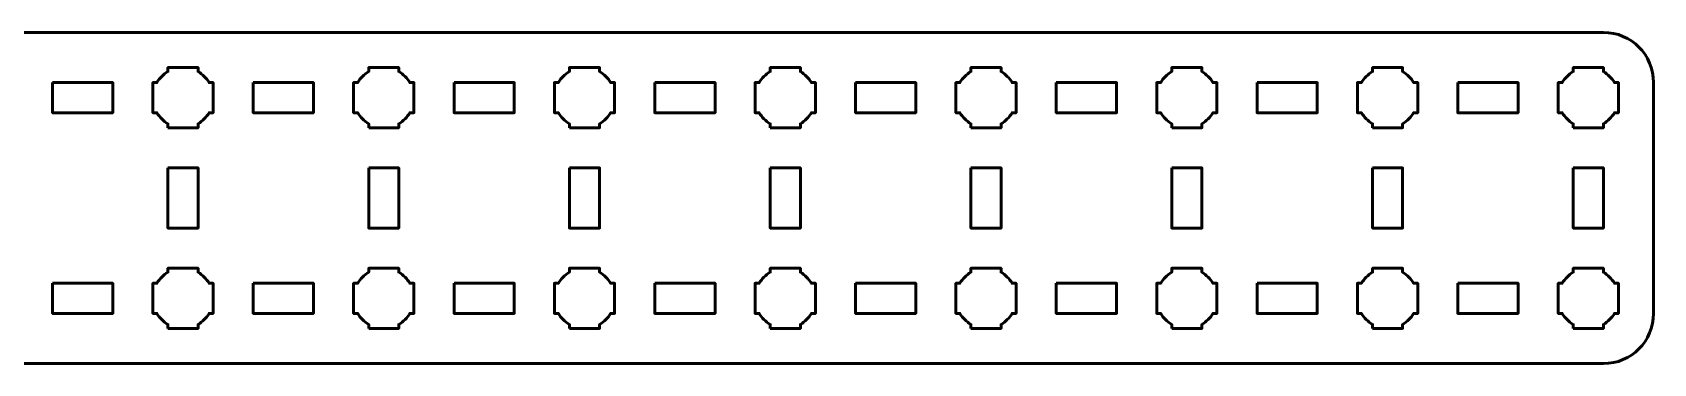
# Model space of a CAD drawing. Header units: centimetres. Extents: x -15.7 to 15.7, y -1.6 to 1.6.
# Drawn here: x -0.5 to 15.65, y -1.65 to 1.65 of the extents above; entities that cross this region are included whole.
import ezdxf

# ---------------------------------------------------------------- set-up
doc = ezdxf.new("R2010")
doc.units = ezdxf.units.CM
doc.header["$MEASUREMENT"] = 0
doc.layers.add('Layer 1', color=7, linetype='Continuous')

msp = doc.modelspace()

# ---------------------------------------------------------------- linework, layer by layer
at = {"layer": 'Layer 1', "lineweight": 53}
for points, knots in [([(-15.14993, 1.65), (-15.14993, 1.65), (15.14994, 1.65), (15.14994, 1.65), (15.14994, 1.65), (15.42708, 1.65), (15.65004, 1.4269), (15.65004, 1.1499), (15.65004, 1.1499), (15.65004, 1.1499), (15.65004, -1.15003), (15.65004, -1.15003), (15.65004, -1.15003), (15.65004, -1.42704), (15.42708, -1.64999), (15.14994, -1.64999), (15.14994, -1.64999), (15.14994, -1.64999), (-15.14993, -1.64999), (-15.14993, -1.64999), (-15.14993, -1.64999), (-15.42693, -1.64999), (-15.65003, -1.42704), (-15.65003, -1.15003), (-15.65003, -1.15003), (-15.65003, -1.15003), (-15.65003, 1.1499), (-15.65003, 1.1499), (-15.65003, 1.1499), (-15.65003, 1.4269), (-15.42693, 1.65), (-15.14993, 1.65)], [0, 0, 0, 0, 0.125, 0.125, 0.125, 0.125, 0.25, 0.25, 0.25, 0.25, 0.375, 0.375, 0.375, 0.375, 0.5, 0.5, 0.5, 0.5, 0.625, 0.625, 0.625, 0.625, 0.75, 0.75, 0.75, 0.75, 0.875, 0.875, 0.875, 0.875, 1, 1, 1, 1]), ([(0.85006, 0.69997), (0.85006, 0.69997), (0.85006, 0.74008), (0.85006, 0.74008), (0.85006, 0.74008), (0.80444, 0.7664), (0.76652, 0.80442), (0.74006, 0.8499), (0.74006, 0.8499), (0.74006, 0.8499), (0.69999, 0.8499), (0.69999, 0.8499), (0.69999, 0.8499), (0.69999, 0.8499), (0.69999, 0.99997), (0.69999, 0.99997), (0.69999, 0.99997), (0.69999, 0.99997), (0.69999, 1.1499), (0.69999, 1.1499), (0.69999, 1.1499), (0.69999, 1.1499), (0.74006, 1.1499), (0.74006, 1.1499), (0.74006, 1.1499), (0.76652, 1.19551), (0.80444, 1.23344), (0.85006, 1.25976), (0.85006, 1.25976), (0.85006, 1.25976), (0.85006, 1.29997), (0.85006, 1.29997), (0.85006, 1.29997), (0.85006, 1.29997), (0.99999, 1.29997), (0.99999, 1.29997), (0.99999, 1.29997), (0.99999, 1.29997), (1.15006, 1.29997), (1.15006, 1.29997), (1.15006, 1.29997), (1.15006, 1.29997), (1.15006, 1.25976), (1.15006, 1.25976), (1.15006, 1.25976), (1.19553, 1.23344), (1.23342, 1.19551), (1.25988, 1.1499), (1.25988, 1.1499), (1.25988, 1.1499), (1.29999, 1.1499), (1.29999, 1.1499), (1.29999, 1.1499), (1.29999, 1.1499), (1.29999, 0.99997), (1.29999, 0.99997), (1.29999, 0.99997), (1.29999, 0.99997), (1.29999, 0.8499), (1.29999, 0.8499), (1.29999, 0.8499), (1.29999, 0.8499), (1.25988, 0.8499), (1.25988, 0.8499), (1.25988, 0.8499), (1.23342, 0.80442), (1.19553, 0.7664), (1.15006, 0.74008), (1.15006, 0.74008), (1.15006, 0.74008), (1.15006, 0.69997), (1.15006, 0.69997), (1.15006, 0.69997), (1.15006, 0.69997), (0.99999, 0.69997), (0.99999, 0.69997), (0.99999, 0.69997), (0.99999, 0.69997), (0.85006, 0.69997), (0.85006, 0.69997)], [0, 0, 0, 0, 0.05, 0.05, 0.05, 0.05, 0.1, 0.1, 0.1, 0.1, 0.15, 0.15, 0.15, 0.15, 0.2, 0.2, 0.2, 0.2, 0.25, 0.25, 0.25, 0.25, 0.3, 0.3, 0.3, 0.3, 0.35, 0.35, 0.35, 0.35, 0.4, 0.4, 0.4, 0.4, 0.45, 0.45, 0.45, 0.45, 0.5, 0.5, 0.5, 0.5, 0.55, 0.55, 0.55, 0.55, 0.6, 0.6, 0.6, 0.6, 0.65, 0.65, 0.65, 0.65, 0.7, 0.7, 0.7, 0.7, 0.75, 0.75, 0.75, 0.75, 0.8, 0.8, 0.8, 0.8, 0.85, 0.85, 0.85, 0.85, 0.9, 0.9, 0.9, 0.9, 0.95, 0.95, 0.95, 0.95, 1, 1, 1, 1]), ([(2.84999, 0.69997), (2.84999, 0.69997), (2.84999, 0.74008), (2.84999, 0.74008), (2.84999, 0.74008), (2.80438, 0.7664), (2.76649, 0.80442), (2.74017, 0.8499), (2.74017, 0.8499), (2.74017, 0.8499), (2.69992, 0.8499), (2.69992, 0.8499), (2.69992, 0.8499), (2.69992, 0.8499), (2.69992, 0.99997), (2.69992, 0.99997), (2.69992, 0.99997), (2.69992, 0.99997), (2.69992, 1.1499), (2.69992, 1.1499), (2.69992, 1.1499), (2.69992, 1.1499), (2.74017, 1.1499), (2.74017, 1.1499), (2.74017, 1.1499), (2.76649, 1.19551), (2.80438, 1.23344), (2.84999, 1.25976), (2.84999, 1.25976), (2.84999, 1.25976), (2.84999, 1.29997), (2.84999, 1.29997), (2.84999, 1.29997), (2.84999, 1.29997), (2.99992, 1.29997), (2.99992, 1.29997), (2.99992, 1.29997), (2.99992, 1.29997), (3.14999, 1.29997), (3.14999, 1.29997), (3.14999, 1.29997), (3.14999, 1.29997), (3.14999, 1.25976), (3.14999, 1.25976), (3.14999, 1.25976), (3.19547, 1.23344), (3.2335, 1.19551), (3.25981, 1.1499), (3.25981, 1.1499), (3.25981, 1.1499), (3.29992, 1.1499), (3.29992, 1.1499), (3.29992, 1.1499), (3.29992, 1.1499), (3.29992, 0.99997), (3.29992, 0.99997), (3.29992, 0.99997), (3.29992, 0.99997), (3.29992, 0.8499), (3.29992, 0.8499), (3.29992, 0.8499), (3.29992, 0.8499), (3.25981, 0.8499), (3.25981, 0.8499), (3.25981, 0.8499), (3.2335, 0.80442), (3.19547, 0.7664), (3.14999, 0.74008), (3.14999, 0.74008), (3.14999, 0.74008), (3.14999, 0.69997), (3.14999, 0.69997), (3.14999, 0.69997), (3.14999, 0.69997), (2.99992, 0.69997), (2.99992, 0.69997), (2.99992, 0.69997), (2.99992, 0.69997), (2.84999, 0.69997), (2.84999, 0.69997)], [0, 0, 0, 0, 0.05, 0.05, 0.05, 0.05, 0.1, 0.1, 0.1, 0.1, 0.15, 0.15, 0.15, 0.15, 0.2, 0.2, 0.2, 0.2, 0.25, 0.25, 0.25, 0.25, 0.3, 0.3, 0.3, 0.3, 0.35, 0.35, 0.35, 0.35, 0.4, 0.4, 0.4, 0.4, 0.45, 0.45, 0.45, 0.45, 0.5, 0.5, 0.5, 0.5, 0.55, 0.55, 0.55, 0.55, 0.6, 0.6, 0.6, 0.6, 0.65, 0.65, 0.65, 0.65, 0.7, 0.7, 0.7, 0.7, 0.75, 0.75, 0.75, 0.75, 0.8, 0.8, 0.8, 0.8, 0.85, 0.85, 0.85, 0.85, 0.9, 0.9, 0.9, 0.9, 0.95, 0.95, 0.95, 0.95, 1, 1, 1, 1]), ([(4.84992, 0.69997), (4.84992, 0.69997), (4.84992, 0.74008), (4.84992, 0.74008), (4.84992, 0.74008), (4.80445, 0.7664), (4.76642, 0.80442), (4.7401, 0.8499), (4.7401, 0.8499), (4.7401, 0.8499), (4.69999, 0.8499), (4.69999, 0.8499), (4.69999, 0.8499), (4.69999, 0.8499), (4.69999, 0.99997), (4.69999, 0.99997), (4.69999, 0.99997), (4.69999, 0.99997), (4.69999, 1.1499), (4.69999, 1.1499), (4.69999, 1.1499), (4.69999, 1.1499), (4.7401, 1.1499), (4.7401, 1.1499), (4.7401, 1.1499), (4.76642, 1.19551), (4.80445, 1.23344), (4.84992, 1.25976), (4.84992, 1.25976), (4.84992, 1.25976), (4.84992, 1.29997), (4.84992, 1.29997), (4.84992, 1.29997), (4.84992, 1.29997), (5, 1.29997), (5, 1.29997), (5, 1.29997), (5, 1.29997), (5.14993, 1.29997), (5.14993, 1.29997), (5.14993, 1.29997), (5.14993, 1.29997), (5.14993, 1.25976), (5.14993, 1.25976), (5.14993, 1.25976), (5.19554, 1.23344), (5.23346, 1.19551), (5.25978, 1.1499), (5.25978, 1.1499), (5.25978, 1.1499), (5.3, 1.1499), (5.3, 1.1499), (5.3, 1.1499), (5.3, 1.1499), (5.3, 0.99997), (5.3, 0.99997), (5.3, 0.99997), (5.3, 0.99997), (5.3, 0.8499), (5.3, 0.8499), (5.3, 0.8499), (5.3, 0.8499), (5.25978, 0.8499), (5.25978, 0.8499), (5.25978, 0.8499), (5.23346, 0.80442), (5.19554, 0.7664), (5.14993, 0.74008), (5.14993, 0.74008), (5.14993, 0.74008), (5.14993, 0.69997), (5.14993, 0.69997), (5.14993, 0.69997), (5.14993, 0.69997), (5, 0.69997), (5, 0.69997), (5, 0.69997), (5, 0.69997), (4.84992, 0.69997), (4.84992, 0.69997)], [0, 0, 0, 0, 0.05, 0.05, 0.05, 0.05, 0.1, 0.1, 0.1, 0.1, 0.15, 0.15, 0.15, 0.15, 0.2, 0.2, 0.2, 0.2, 0.25, 0.25, 0.25, 0.25, 0.3, 0.3, 0.3, 0.3, 0.35, 0.35, 0.35, 0.35, 0.4, 0.4, 0.4, 0.4, 0.45, 0.45, 0.45, 0.45, 0.5, 0.5, 0.5, 0.5, 0.55, 0.55, 0.55, 0.55, 0.6, 0.6, 0.6, 0.6, 0.65, 0.65, 0.65, 0.65, 0.7, 0.7, 0.7, 0.7, 0.75, 0.75, 0.75, 0.75, 0.8, 0.8, 0.8, 0.8, 0.85, 0.85, 0.85, 0.85, 0.9, 0.9, 0.9, 0.9, 0.95, 0.95, 0.95, 0.95, 1, 1, 1, 1]), ([(6.85003, 0.69997), (6.85003, 0.69997), (6.85003, 0.74008), (6.85003, 0.74008), (6.85003, 0.74008), (6.80442, 0.7664), (6.76653, 0.80442), (6.74018, 0.8499), (6.74018, 0.8499), (6.74018, 0.8499), (6.69996, 0.8499), (6.69996, 0.8499), (6.69996, 0.8499), (6.69996, 0.8499), (6.69996, 0.99997), (6.69996, 0.99997), (6.69996, 0.99997), (6.69996, 0.99997), (6.69996, 1.1499), (6.69996, 1.1499), (6.69996, 1.1499), (6.69996, 1.1499), (6.74018, 1.1499), (6.74018, 1.1499), (6.74018, 1.1499), (6.76653, 1.19551), (6.80442, 1.23344), (6.85003, 1.25976), (6.85003, 1.25976), (6.85003, 1.25976), (6.85003, 1.29997), (6.85003, 1.29997), (6.85003, 1.29997), (6.85003, 1.29997), (6.99996, 1.29997), (6.99996, 1.29997), (6.99996, 1.29997), (6.99996, 1.29997), (7.15003, 1.29997), (7.15003, 1.29997), (7.15003, 1.29997), (7.15003, 1.29997), (7.15003, 1.25976), (7.15003, 1.25976), (7.15003, 1.25976), (7.19551, 1.23344), (7.2334, 1.19551), (7.25985, 1.1499), (7.25985, 1.1499), (7.25985, 1.1499), (7.29997, 1.1499), (7.29997, 1.1499), (7.29997, 1.1499), (7.29997, 1.1499), (7.29997, 0.99997), (7.29997, 0.99997), (7.29997, 0.99997), (7.29997, 0.99997), (7.29997, 0.8499), (7.29997, 0.8499), (7.29997, 0.8499), (7.29997, 0.8499), (7.25985, 0.8499), (7.25985, 0.8499), (7.25985, 0.8499), (7.2334, 0.80442), (7.19551, 0.7664), (7.15003, 0.74008), (7.15003, 0.74008), (7.15003, 0.74008), (7.15003, 0.69997), (7.15003, 0.69997), (7.15003, 0.69997), (7.15003, 0.69997), (6.99996, 0.69997), (6.99996, 0.69997), (6.99996, 0.69997), (6.99996, 0.69997), (6.85003, 0.69997), (6.85003, 0.69997)], [0, 0, 0, 0, 0.05, 0.05, 0.05, 0.05, 0.1, 0.1, 0.1, 0.1, 0.15, 0.15, 0.15, 0.15, 0.2, 0.2, 0.2, 0.2, 0.25, 0.25, 0.25, 0.25, 0.3, 0.3, 0.3, 0.3, 0.35, 0.35, 0.35, 0.35, 0.4, 0.4, 0.4, 0.4, 0.45, 0.45, 0.45, 0.45, 0.5, 0.5, 0.5, 0.5, 0.55, 0.55, 0.55, 0.55, 0.6, 0.6, 0.6, 0.6, 0.65, 0.65, 0.65, 0.65, 0.7, 0.7, 0.7, 0.7, 0.75, 0.75, 0.75, 0.75, 0.8, 0.8, 0.8, 0.8, 0.85, 0.85, 0.85, 0.85, 0.9, 0.9, 0.9, 0.9, 0.95, 0.95, 0.95, 0.95, 1, 1, 1, 1]), ([(8.84996, 0.69997), (8.84996, 0.69997), (8.84996, 0.74008), (8.84996, 0.74008), (8.84996, 0.74008), (8.80449, 0.7664), (8.76646, 0.80442), (8.74015, 0.8499), (8.74015, 0.8499), (8.74015, 0.8499), (8.69989, 0.8499), (8.69989, 0.8499), (8.69989, 0.8499), (8.69989, 0.8499), (8.69989, 0.99997), (8.69989, 0.99997), (8.69989, 0.99997), (8.69989, 0.99997), (8.69989, 1.1499), (8.69989, 1.1499), (8.69989, 1.1499), (8.69989, 1.1499), (8.74015, 1.1499), (8.74015, 1.1499), (8.74015, 1.1499), (8.76646, 1.19551), (8.80449, 1.23344), (8.84996, 1.25976), (8.84996, 1.25976), (8.84996, 1.25976), (8.84996, 1.29997), (8.84996, 1.29997), (8.84996, 1.29997), (8.84996, 1.29997), (8.9999, 1.29997), (8.9999, 1.29997), (8.9999, 1.29997), (8.9999, 1.29997), (9.14997, 1.29997), (9.14997, 1.29997), (9.14997, 1.29997), (9.14997, 1.29997), (9.14997, 1.25976), (9.14997, 1.25976), (9.14997, 1.25976), (9.19544, 1.23344), (9.23347, 1.19551), (9.25979, 1.1499), (9.25979, 1.1499), (9.25979, 1.1499), (9.2999, 1.1499), (9.2999, 1.1499), (9.2999, 1.1499), (9.2999, 1.1499), (9.2999, 0.99997), (9.2999, 0.99997), (9.2999, 0.99997), (9.2999, 0.99997), (9.2999, 0.8499), (9.2999, 0.8499), (9.2999, 0.8499), (9.2999, 0.8499), (9.25979, 0.8499), (9.25979, 0.8499), (9.25979, 0.8499), (9.23347, 0.80442), (9.19544, 0.7664), (9.14997, 0.74008), (9.14997, 0.74008), (9.14997, 0.74008), (9.14997, 0.69997), (9.14997, 0.69997), (9.14997, 0.69997), (9.14997, 0.69997), (8.9999, 0.69997), (8.9999, 0.69997), (8.9999, 0.69997), (8.9999, 0.69997), (8.84996, 0.69997), (8.84996, 0.69997)], [0, 0, 0, 0, 0.05, 0.05, 0.05, 0.05, 0.1, 0.1, 0.1, 0.1, 0.15, 0.15, 0.15, 0.15, 0.2, 0.2, 0.2, 0.2, 0.25, 0.25, 0.25, 0.25, 0.3, 0.3, 0.3, 0.3, 0.35, 0.35, 0.35, 0.35, 0.4, 0.4, 0.4, 0.4, 0.45, 0.45, 0.45, 0.45, 0.5, 0.5, 0.5, 0.5, 0.55, 0.55, 0.55, 0.55, 0.6, 0.6, 0.6, 0.6, 0.65, 0.65, 0.65, 0.65, 0.7, 0.7, 0.7, 0.7, 0.75, 0.75, 0.75, 0.75, 0.8, 0.8, 0.8, 0.8, 0.85, 0.85, 0.85, 0.85, 0.9, 0.9, 0.9, 0.9, 0.95, 0.95, 0.95, 0.95, 1, 1, 1, 1]), ([(10.84993, 0.69997), (10.84993, 0.69997), (10.84993, 0.74008), (10.84993, 0.74008), (10.84993, 0.74008), (10.80446, 0.7664), (10.7664, 0.80442), (10.74008, 0.8499), (10.74008, 0.8499), (10.74008, 0.8499), (10.7, 0.8499), (10.7, 0.8499), (10.7, 0.8499), (10.7, 0.8499), (10.7, 0.99997), (10.7, 0.99997), (10.7, 0.99997), (10.7, 0.99997), (10.7, 1.1499), (10.7, 1.1499), (10.7, 1.1499), (10.7, 1.1499), (10.74008, 1.1499), (10.74008, 1.1499), (10.74008, 1.1499), (10.7664, 1.19551), (10.80446, 1.23344), (10.84993, 1.25976), (10.84993, 1.25976), (10.84993, 1.25976), (10.84993, 1.29997), (10.84993, 1.29997), (10.84993, 1.29997), (10.84993, 1.29997), (10.99997, 1.29997), (10.99997, 1.29997), (10.99997, 1.29997), (10.99997, 1.29997), (11.1499, 1.29997), (11.1499, 1.29997), (11.1499, 1.29997), (11.1499, 1.29997), (11.1499, 1.25976), (11.1499, 1.25976), (11.1499, 1.25976), (11.19551, 1.23344), (11.23344, 1.19551), (11.25975, 1.1499), (11.25975, 1.1499), (11.25975, 1.1499), (11.29997, 1.1499), (11.29997, 1.1499), (11.29997, 1.1499), (11.29997, 1.1499), (11.29997, 0.99997), (11.29997, 0.99997), (11.29997, 0.99997), (11.29997, 0.99997), (11.29997, 0.8499), (11.29997, 0.8499), (11.29997, 0.8499), (11.29997, 0.8499), (11.25975, 0.8499), (11.25975, 0.8499), (11.25975, 0.8499), (11.23344, 0.80442), (11.19551, 0.7664), (11.1499, 0.74008), (11.1499, 0.74008), (11.1499, 0.74008), (11.1499, 0.69997), (11.1499, 0.69997), (11.1499, 0.69997), (11.1499, 0.69997), (10.99997, 0.69997), (10.99997, 0.69997), (10.99997, 0.69997), (10.99997, 0.69997), (10.84993, 0.69997), (10.84993, 0.69997)], [0, 0, 0, 0, 0.05, 0.05, 0.05, 0.05, 0.1, 0.1, 0.1, 0.1, 0.15, 0.15, 0.15, 0.15, 0.2, 0.2, 0.2, 0.2, 0.25, 0.25, 0.25, 0.25, 0.3, 0.3, 0.3, 0.3, 0.35, 0.35, 0.35, 0.35, 0.4, 0.4, 0.4, 0.4, 0.45, 0.45, 0.45, 0.45, 0.5, 0.5, 0.5, 0.5, 0.55, 0.55, 0.55, 0.55, 0.6, 0.6, 0.6, 0.6, 0.65, 0.65, 0.65, 0.65, 0.7, 0.7, 0.7, 0.7, 0.75, 0.75, 0.75, 0.75, 0.8, 0.8, 0.8, 0.8, 0.85, 0.85, 0.85, 0.85, 0.9, 0.9, 0.9, 0.9, 0.95, 0.95, 0.95, 0.95, 1, 1, 1, 1]), ([(12.85001, 0.69997), (12.85001, 0.69997), (12.85001, 0.74008), (12.85001, 0.74008), (12.85001, 0.74008), (12.80439, 0.7664), (12.7665, 0.80442), (12.74019, 0.8499), (12.74019, 0.8499), (12.74019, 0.8499), (12.69993, 0.8499), (12.69993, 0.8499), (12.69993, 0.8499), (12.69993, 0.8499), (12.69993, 0.99997), (12.69993, 0.99997), (12.69993, 0.99997), (12.69993, 0.99997), (12.69993, 1.1499), (12.69993, 1.1499), (12.69993, 1.1499), (12.69993, 1.1499), (12.74019, 1.1499), (12.74019, 1.1499), (12.74019, 1.1499), (12.7665, 1.19551), (12.80439, 1.23344), (12.85001, 1.25976), (12.85001, 1.25976), (12.85001, 1.25976), (12.85001, 1.29997), (12.85001, 1.29997), (12.85001, 1.29997), (12.85001, 1.29997), (12.99994, 1.29997), (12.99994, 1.29997), (12.99994, 1.29997), (12.99994, 1.29997), (13.15001, 1.29997), (13.15001, 1.29997), (13.15001, 1.29997), (13.15001, 1.29997), (13.15001, 1.25976), (13.15001, 1.25976), (13.15001, 1.25976), (13.19548, 1.23344), (13.23351, 1.19551), (13.25983, 1.1499), (13.25983, 1.1499), (13.25983, 1.1499), (13.29994, 1.1499), (13.29994, 1.1499), (13.29994, 1.1499), (13.29994, 1.1499), (13.29994, 0.99997), (13.29994, 0.99997), (13.29994, 0.99997), (13.29994, 0.99997), (13.29994, 0.8499), (13.29994, 0.8499), (13.29994, 0.8499), (13.29994, 0.8499), (13.25983, 0.8499), (13.25983, 0.8499), (13.25983, 0.8499), (13.23351, 0.80442), (13.19548, 0.7664), (13.15001, 0.74008), (13.15001, 0.74008), (13.15001, 0.74008), (13.15001, 0.69997), (13.15001, 0.69997), (13.15001, 0.69997), (13.15001, 0.69997), (12.99994, 0.69997), (12.99994, 0.69997), (12.99994, 0.69997), (12.99994, 0.69997), (12.85001, 0.69997), (12.85001, 0.69997)], [0, 0, 0, 0, 0.05, 0.05, 0.05, 0.05, 0.1, 0.1, 0.1, 0.1, 0.15, 0.15, 0.15, 0.15, 0.2, 0.2, 0.2, 0.2, 0.25, 0.25, 0.25, 0.25, 0.3, 0.3, 0.3, 0.3, 0.35, 0.35, 0.35, 0.35, 0.4, 0.4, 0.4, 0.4, 0.45, 0.45, 0.45, 0.45, 0.5, 0.5, 0.5, 0.5, 0.55, 0.55, 0.55, 0.55, 0.6, 0.6, 0.6, 0.6, 0.65, 0.65, 0.65, 0.65, 0.7, 0.7, 0.7, 0.7, 0.75, 0.75, 0.75, 0.75, 0.8, 0.8, 0.8, 0.8, 0.85, 0.85, 0.85, 0.85, 0.9, 0.9, 0.9, 0.9, 0.95, 0.95, 0.95, 0.95, 1, 1, 1, 1]), ([(14.84994, 0.69997), (14.84994, 0.69997), (14.84994, 0.74008), (14.84994, 0.74008), (14.84994, 0.74008), (14.80447, 0.7664), (14.76644, 0.80442), (14.74012, 0.8499), (14.74012, 0.8499), (14.74012, 0.8499), (14.70001, 0.8499), (14.70001, 0.8499), (14.70001, 0.8499), (14.70001, 0.8499), (14.70001, 0.99997), (14.70001, 0.99997), (14.70001, 0.99997), (14.70001, 0.99997), (14.70001, 1.1499), (14.70001, 1.1499), (14.70001, 1.1499), (14.70001, 1.1499), (14.74012, 1.1499), (14.74012, 1.1499), (14.74012, 1.1499), (14.76644, 1.19551), (14.80447, 1.23344), (14.84994, 1.25976), (14.84994, 1.25976), (14.84994, 1.25976), (14.84994, 1.29997), (14.84994, 1.29997), (14.84994, 1.29997), (14.84994, 1.29997), (15.00001, 1.29997), (15.00001, 1.29997), (15.00001, 1.29997), (15.00001, 1.29997), (15.14994, 1.29997), (15.14994, 1.29997), (15.14994, 1.29997), (15.14994, 1.29997), (15.14994, 1.25976), (15.14994, 1.25976), (15.14994, 1.25976), (15.19541, 1.23344), (15.23344, 1.19551), (15.25976, 1.1499), (15.25976, 1.1499), (15.25976, 1.1499), (15.30001, 1.1499), (15.30001, 1.1499), (15.30001, 1.1499), (15.30001, 1.1499), (15.30001, 0.99997), (15.30001, 0.99997), (15.30001, 0.99997), (15.30001, 0.99997), (15.30001, 0.8499), (15.30001, 0.8499), (15.30001, 0.8499), (15.30001, 0.8499), (15.25976, 0.8499), (15.25976, 0.8499), (15.25976, 0.8499), (15.23344, 0.80442), (15.19541, 0.7664), (15.14994, 0.74008), (15.14994, 0.74008), (15.14994, 0.74008), (15.14994, 0.69997), (15.14994, 0.69997), (15.14994, 0.69997), (15.14994, 0.69997), (15.00001, 0.69997), (15.00001, 0.69997), (15.00001, 0.69997), (15.00001, 0.69997), (14.84994, 0.69997), (14.84994, 0.69997)], [0, 0, 0, 0, 0.05, 0.05, 0.05, 0.05, 0.1, 0.1, 0.1, 0.1, 0.15, 0.15, 0.15, 0.15, 0.2, 0.2, 0.2, 0.2, 0.25, 0.25, 0.25, 0.25, 0.3, 0.3, 0.3, 0.3, 0.35, 0.35, 0.35, 0.35, 0.4, 0.4, 0.4, 0.4, 0.45, 0.45, 0.45, 0.45, 0.5, 0.5, 0.5, 0.5, 0.55, 0.55, 0.55, 0.55, 0.6, 0.6, 0.6, 0.6, 0.65, 0.65, 0.65, 0.65, 0.7, 0.7, 0.7, 0.7, 0.75, 0.75, 0.75, 0.75, 0.8, 0.8, 0.8, 0.8, 0.85, 0.85, 0.85, 0.85, 0.9, 0.9, 0.9, 0.9, 0.95, 0.95, 0.95, 0.95, 1, 1, 1, 1]), ([(-0.29993, 1.1499), (-0.29993, 1.1499), (0.30008, 1.1499), (0.30008, 1.1499), (0.30008, 1.1499), (0.30008, 1.1499), (0.30008, 0.8499), (0.30008, 0.8499), (0.30008, 0.8499), (0.30008, 0.8499), (-0.29993, 0.8499), (-0.29993, 0.8499), (-0.29993, 0.8499), (-0.29993, 0.8499), (-0.29993, 1.1499), (-0.29993, 1.1499)], [0, 0, 0, 0, 0.25, 0.25, 0.25, 0.25, 0.5, 0.5, 0.5, 0.5, 0.75, 0.75, 0.75, 0.75, 1, 1, 1, 1]), ([(1.70001, 1.1499), (1.70001, 1.1499), (2.30001, 1.1499), (2.30001, 1.1499), (2.30001, 1.1499), (2.30001, 1.1499), (2.30001, 0.8499), (2.30001, 0.8499), (2.30001, 0.8499), (2.30001, 0.8499), (1.70001, 0.8499), (1.70001, 0.8499), (1.70001, 0.8499), (1.70001, 0.8499), (1.70001, 1.1499), (1.70001, 1.1499)], [0, 0, 0, 0, 0.25, 0.25, 0.25, 0.25, 0.5, 0.5, 0.5, 0.5, 0.75, 0.75, 0.75, 0.75, 1, 1, 1, 1]), ([(3.69997, 1.1499), (3.69997, 1.1499), (4.29998, 1.1499), (4.29998, 1.1499), (4.29998, 1.1499), (4.29998, 1.1499), (4.29998, 0.8499), (4.29998, 0.8499), (4.29998, 0.8499), (4.29998, 0.8499), (3.69997, 0.8499), (3.69997, 0.8499), (3.69997, 0.8499), (3.69997, 0.8499), (3.69997, 1.1499), (3.69997, 1.1499)], [0, 0, 0, 0, 0.25, 0.25, 0.25, 0.25, 0.5, 0.5, 0.5, 0.5, 0.75, 0.75, 0.75, 0.75, 1, 1, 1, 1]), ([(5.70005, 1.1499), (5.70005, 1.1499), (6.30005, 1.1499), (6.30005, 1.1499), (6.30005, 1.1499), (6.30005, 1.1499), (6.30005, 0.8499), (6.30005, 0.8499), (6.30005, 0.8499), (6.30005, 0.8499), (5.70005, 0.8499), (5.70005, 0.8499), (5.70005, 0.8499), (5.70005, 0.8499), (5.70005, 1.1499), (5.70005, 1.1499)], [0, 0, 0, 0, 0.25, 0.25, 0.25, 0.25, 0.5, 0.5, 0.5, 0.5, 0.75, 0.75, 0.75, 0.75, 1, 1, 1, 1]), ([(7.70002, 1.1499), (7.70002, 1.1499), (8.30002, 1.1499), (8.30002, 1.1499), (8.30002, 1.1499), (8.30002, 1.1499), (8.30002, 0.8499), (8.30002, 0.8499), (8.30002, 0.8499), (8.30002, 0.8499), (7.70002, 0.8499), (7.70002, 0.8499), (7.70002, 0.8499), (7.70002, 0.8499), (7.70002, 1.1499), (7.70002, 1.1499)], [0, 0, 0, 0, 0.25, 0.25, 0.25, 0.25, 0.5, 0.5, 0.5, 0.5, 0.75, 0.75, 0.75, 0.75, 1, 1, 1, 1]), ([(9.70009, 1.1499), (9.70009, 1.1499), (10.30009, 1.1499), (10.30009, 1.1499), (10.30009, 1.1499), (10.30009, 1.1499), (10.30009, 0.8499), (10.30009, 0.8499), (10.30009, 0.8499), (10.30009, 0.8499), (9.70009, 0.8499), (9.70009, 0.8499), (9.70009, 0.8499), (9.70009, 0.8499), (9.70009, 1.1499), (9.70009, 1.1499)], [0, 0, 0, 0, 0.25, 0.25, 0.25, 0.25, 0.5, 0.5, 0.5, 0.5, 0.75, 0.75, 0.75, 0.75, 1, 1, 1, 1]), ([(11.70002, 1.1499), (11.70002, 1.1499), (12.30003, 1.1499), (12.30003, 1.1499), (12.30003, 1.1499), (12.30003, 1.1499), (12.30003, 0.8499), (12.30003, 0.8499), (12.30003, 0.8499), (12.30003, 0.8499), (11.70002, 0.8499), (11.70002, 0.8499), (11.70002, 0.8499), (11.70002, 0.8499), (11.70002, 1.1499), (11.70002, 1.1499)], [0, 0, 0, 0, 0.25, 0.25, 0.25, 0.25, 0.5, 0.5, 0.5, 0.5, 0.75, 0.75, 0.75, 0.75, 1, 1, 1, 1]), ([(13.69999, 1.1499), (13.69999, 1.1499), (14.29999, 1.1499), (14.29999, 1.1499), (14.29999, 1.1499), (14.29999, 1.1499), (14.29999, 0.8499), (14.29999, 0.8499), (14.29999, 0.8499), (14.29999, 0.8499), (13.69999, 0.8499), (13.69999, 0.8499), (13.69999, 0.8499), (13.69999, 0.8499), (13.69999, 1.1499), (13.69999, 1.1499)], [0, 0, 0, 0, 0.25, 0.25, 0.25, 0.25, 0.5, 0.5, 0.5, 0.5, 0.75, 0.75, 0.75, 0.75, 1, 1, 1, 1]), ([(0.85006, 0.29995), (0.85006, 0.29995), (1.15006, 0.29995), (1.15006, 0.29995), (1.15006, 0.29995), (1.15006, 0.29995), (1.15006, -0.30005), (1.15006, -0.30005), (1.15006, -0.30005), (1.15006, -0.30005), (0.85006, -0.30005), (0.85006, -0.30005), (0.85006, -0.30005), (0.85006, -0.30005), (0.85006, 0.29995), (0.85006, 0.29995)], [0, 0, 0, 0, 0.25, 0.25, 0.25, 0.25, 0.5, 0.5, 0.5, 0.5, 0.75, 0.75, 0.75, 0.75, 1, 1, 1, 1]), ([(2.84999, 0.29995), (2.84999, 0.29995), (3.14999, 0.29995), (3.14999, 0.29995), (3.14999, 0.29995), (3.14999, 0.29995), (3.14999, -0.30005), (3.14999, -0.30005), (3.14999, -0.30005), (3.14999, -0.30005), (2.84999, -0.30005), (2.84999, -0.30005), (2.84999, -0.30005), (2.84999, -0.30005), (2.84999, 0.29995), (2.84999, 0.29995)], [0, 0, 0, 0, 0.25, 0.25, 0.25, 0.25, 0.5, 0.5, 0.5, 0.5, 0.75, 0.75, 0.75, 0.75, 1, 1, 1, 1]), ([(4.85006, 0.29995), (4.85006, 0.29995), (5.15007, 0.29995), (5.15007, 0.29995), (5.15007, 0.29995), (5.15007, 0.29995), (5.15007, -0.30005), (5.15007, -0.30005), (5.15007, -0.30005), (5.15007, -0.30005), (4.85006, -0.30005), (4.85006, -0.30005), (4.85006, -0.30005), (4.85006, -0.30005), (4.85006, 0.29995), (4.85006, 0.29995)], [0, 0, 0, 0, 0.25, 0.25, 0.25, 0.25, 0.5, 0.5, 0.5, 0.5, 0.75, 0.75, 0.75, 0.75, 1, 1, 1, 1]), ([(6.85003, 0.29995), (6.85003, 0.29995), (7.15003, 0.29995), (7.15003, 0.29995), (7.15003, 0.29995), (7.15003, 0.29995), (7.15003, -0.30005), (7.15003, -0.30005), (7.15003, -0.30005), (7.15003, -0.30005), (6.85003, -0.30005), (6.85003, -0.30005), (6.85003, -0.30005), (6.85003, -0.30005), (6.85003, 0.29995), (6.85003, 0.29995)], [0, 0, 0, 0, 0.25, 0.25, 0.25, 0.25, 0.5, 0.5, 0.5, 0.5, 0.75, 0.75, 0.75, 0.75, 1, 1, 1, 1]), ([(8.84996, 0.29995), (8.84996, 0.29995), (9.14997, 0.29995), (9.14997, 0.29995), (9.14997, 0.29995), (9.14997, 0.29995), (9.14997, -0.30005), (9.14997, -0.30005), (9.14997, -0.30005), (9.14997, -0.30005), (8.84996, -0.30005), (8.84996, -0.30005), (8.84996, -0.30005), (8.84996, -0.30005), (8.84996, 0.29995), (8.84996, 0.29995)], [0, 0, 0, 0, 0.25, 0.25, 0.25, 0.25, 0.5, 0.5, 0.5, 0.5, 0.75, 0.75, 0.75, 0.75, 1, 1, 1, 1]), ([(10.85004, 0.29995), (10.85004, 0.29995), (11.15004, 0.29995), (11.15004, 0.29995), (11.15004, 0.29995), (11.15004, 0.29995), (11.15004, -0.30005), (11.15004, -0.30005), (11.15004, -0.30005), (11.15004, -0.30005), (10.85004, -0.30005), (10.85004, -0.30005), (10.85004, -0.30005), (10.85004, -0.30005), (10.85004, 0.29995), (10.85004, 0.29995)], [0, 0, 0, 0, 0.25, 0.25, 0.25, 0.25, 0.5, 0.5, 0.5, 0.5, 0.75, 0.75, 0.75, 0.75, 1, 1, 1, 1]), ([(12.85001, 0.29995), (12.85001, 0.29995), (13.15001, 0.29995), (13.15001, 0.29995), (13.15001, 0.29995), (13.15001, 0.29995), (13.15001, -0.30005), (13.15001, -0.30005), (13.15001, -0.30005), (13.15001, -0.30005), (12.85001, -0.30005), (12.85001, -0.30005), (12.85001, -0.30005), (12.85001, -0.30005), (12.85001, 0.29995), (12.85001, 0.29995)], [0, 0, 0, 0, 0.25, 0.25, 0.25, 0.25, 0.5, 0.5, 0.5, 0.5, 0.75, 0.75, 0.75, 0.75, 1, 1, 1, 1]), ([(14.84994, 0.29995), (14.84994, 0.29995), (15.14994, 0.29995), (15.14994, 0.29995), (15.14994, 0.29995), (15.14994, 0.29995), (15.14994, -0.30005), (15.14994, -0.30005), (15.14994, -0.30005), (15.14994, -0.30005), (14.84994, -0.30005), (14.84994, -0.30005), (14.84994, -0.30005), (14.84994, -0.30005), (14.84994, 0.29995), (14.84994, 0.29995)], [0, 0, 0, 0, 0.25, 0.25, 0.25, 0.25, 0.5, 0.5, 0.5, 0.5, 0.75, 0.75, 0.75, 0.75, 1, 1, 1, 1]), ([(0.85006, -1.30011), (0.85006, -1.30011), (0.85006, -1.25985), (0.85006, -1.25985), (0.85006, -1.25985), (0.80444, -1.23354), (0.76652, -1.19551), (0.74006, -1.15003), (0.74006, -1.15003), (0.74006, -1.15003), (0.69999, -1.15003), (0.69999, -1.15003), (0.69999, -1.15003), (0.69999, -1.15003), (0.69999, -1.0001), (0.69999, -1.0001), (0.69999, -1.0001), (0.69999, -1.0001), (0.69999, -0.85003), (0.69999, -0.85003), (0.69999, -0.85003), (0.69999, -0.85003), (0.74006, -0.85003), (0.74006, -0.85003), (0.74006, -0.85003), (0.76652, -0.80456), (0.80444, -0.76653), (0.85006, -0.74021), (0.85006, -0.74021), (0.85006, -0.74021), (0.85006, -0.7001), (0.85006, -0.7001), (0.85006, -0.7001), (0.85006, -0.7001), (0.99999, -0.7001), (0.99999, -0.7001), (0.99999, -0.7001), (0.99999, -0.7001), (1.15006, -0.7001), (1.15006, -0.7001), (1.15006, -0.7001), (1.15006, -0.7001), (1.15006, -0.74021), (1.15006, -0.74021), (1.15006, -0.74021), (1.19553, -0.76653), (1.23342, -0.80456), (1.25988, -0.85003), (1.25988, -0.85003), (1.25988, -0.85003), (1.29999, -0.85003), (1.29999, -0.85003), (1.29999, -0.85003), (1.29999, -0.85003), (1.29999, -1.0001), (1.29999, -1.0001), (1.29999, -1.0001), (1.29999, -1.0001), (1.29999, -1.15003), (1.29999, -1.15003), (1.29999, -1.15003), (1.29999, -1.15003), (1.25988, -1.15003), (1.25988, -1.15003), (1.25988, -1.15003), (1.23342, -1.19551), (1.19553, -1.23354), (1.15006, -1.25985), (1.15006, -1.25985), (1.15006, -1.25985), (1.15006, -1.30011), (1.15006, -1.30011), (1.15006, -1.30011), (1.15006, -1.30011), (0.99999, -1.30011), (0.99999, -1.30011), (0.99999, -1.30011), (0.99999, -1.30011), (0.85006, -1.30011), (0.85006, -1.30011)], [0, 0, 0, 0, 0.05, 0.05, 0.05, 0.05, 0.1, 0.1, 0.1, 0.1, 0.15, 0.15, 0.15, 0.15, 0.2, 0.2, 0.2, 0.2, 0.25, 0.25, 0.25, 0.25, 0.3, 0.3, 0.3, 0.3, 0.35, 0.35, 0.35, 0.35, 0.4, 0.4, 0.4, 0.4, 0.45, 0.45, 0.45, 0.45, 0.5, 0.5, 0.5, 0.5, 0.55, 0.55, 0.55, 0.55, 0.6, 0.6, 0.6, 0.6, 0.65, 0.65, 0.65, 0.65, 0.7, 0.7, 0.7, 0.7, 0.75, 0.75, 0.75, 0.75, 0.8, 0.8, 0.8, 0.8, 0.85, 0.85, 0.85, 0.85, 0.9, 0.9, 0.9, 0.9, 0.95, 0.95, 0.95, 0.95, 1, 1, 1, 1]), ([(2.84999, -1.30011), (2.84999, -1.30011), (2.84999, -1.25985), (2.84999, -1.25985), (2.84999, -1.25985), (2.80438, -1.23354), (2.76649, -1.19551), (2.74017, -1.15003), (2.74017, -1.15003), (2.74017, -1.15003), (2.69992, -1.15003), (2.69992, -1.15003), (2.69992, -1.15003), (2.69992, -1.15003), (2.69992, -1.0001), (2.69992, -1.0001), (2.69992, -1.0001), (2.69992, -1.0001), (2.69992, -0.85003), (2.69992, -0.85003), (2.69992, -0.85003), (2.69992, -0.85003), (2.74017, -0.85003), (2.74017, -0.85003), (2.74017, -0.85003), (2.76649, -0.80456), (2.80438, -0.76653), (2.84999, -0.74021), (2.84999, -0.74021), (2.84999, -0.74021), (2.84999, -0.7001), (2.84999, -0.7001), (2.84999, -0.7001), (2.84999, -0.7001), (2.99992, -0.7001), (2.99992, -0.7001), (2.99992, -0.7001), (2.99992, -0.7001), (3.14999, -0.7001), (3.14999, -0.7001), (3.14999, -0.7001), (3.14999, -0.7001), (3.14999, -0.74021), (3.14999, -0.74021), (3.14999, -0.74021), (3.19547, -0.76653), (3.2335, -0.80456), (3.25981, -0.85003), (3.25981, -0.85003), (3.25981, -0.85003), (3.29992, -0.85003), (3.29992, -0.85003), (3.29992, -0.85003), (3.29992, -0.85003), (3.29992, -1.0001), (3.29992, -1.0001), (3.29992, -1.0001), (3.29992, -1.0001), (3.29992, -1.15003), (3.29992, -1.15003), (3.29992, -1.15003), (3.29992, -1.15003), (3.25981, -1.15003), (3.25981, -1.15003), (3.25981, -1.15003), (3.2335, -1.19551), (3.19547, -1.23354), (3.14999, -1.25985), (3.14999, -1.25985), (3.14999, -1.25985), (3.14999, -1.30011), (3.14999, -1.30011), (3.14999, -1.30011), (3.14999, -1.30011), (2.99992, -1.30011), (2.99992, -1.30011), (2.99992, -1.30011), (2.99992, -1.30011), (2.84999, -1.30011), (2.84999, -1.30011)], [0, 0, 0, 0, 0.05, 0.05, 0.05, 0.05, 0.1, 0.1, 0.1, 0.1, 0.15, 0.15, 0.15, 0.15, 0.2, 0.2, 0.2, 0.2, 0.25, 0.25, 0.25, 0.25, 0.3, 0.3, 0.3, 0.3, 0.35, 0.35, 0.35, 0.35, 0.4, 0.4, 0.4, 0.4, 0.45, 0.45, 0.45, 0.45, 0.5, 0.5, 0.5, 0.5, 0.55, 0.55, 0.55, 0.55, 0.6, 0.6, 0.6, 0.6, 0.65, 0.65, 0.65, 0.65, 0.7, 0.7, 0.7, 0.7, 0.75, 0.75, 0.75, 0.75, 0.8, 0.8, 0.8, 0.8, 0.85, 0.85, 0.85, 0.85, 0.9, 0.9, 0.9, 0.9, 0.95, 0.95, 0.95, 0.95, 1, 1, 1, 1]), ([(4.84992, -1.30011), (4.84992, -1.30011), (4.84992, -1.25985), (4.84992, -1.25985), (4.84992, -1.25985), (4.80445, -1.23354), (4.76642, -1.19551), (4.7401, -1.15003), (4.7401, -1.15003), (4.7401, -1.15003), (4.69999, -1.15003), (4.69999, -1.15003), (4.69999, -1.15003), (4.69999, -1.15003), (4.69999, -1.0001), (4.69999, -1.0001), (4.69999, -1.0001), (4.69999, -1.0001), (4.69999, -0.85003), (4.69999, -0.85003), (4.69999, -0.85003), (4.69999, -0.85003), (4.7401, -0.85003), (4.7401, -0.85003), (4.7401, -0.85003), (4.76642, -0.80456), (4.80445, -0.76653), (4.84992, -0.74021), (4.84992, -0.74021), (4.84992, -0.74021), (4.84992, -0.7001), (4.84992, -0.7001), (4.84992, -0.7001), (4.84992, -0.7001), (5, -0.7001), (5, -0.7001), (5, -0.7001), (5, -0.7001), (5.14993, -0.7001), (5.14993, -0.7001), (5.14993, -0.7001), (5.14993, -0.7001), (5.14993, -0.74021), (5.14993, -0.74021), (5.14993, -0.74021), (5.19554, -0.76653), (5.23346, -0.80456), (5.25978, -0.85003), (5.25978, -0.85003), (5.25978, -0.85003), (5.3, -0.85003), (5.3, -0.85003), (5.3, -0.85003), (5.3, -0.85003), (5.3, -1.0001), (5.3, -1.0001), (5.3, -1.0001), (5.3, -1.0001), (5.3, -1.15003), (5.3, -1.15003), (5.3, -1.15003), (5.3, -1.15003), (5.25978, -1.15003), (5.25978, -1.15003), (5.25978, -1.15003), (5.23346, -1.19551), (5.19554, -1.23354), (5.14993, -1.25985), (5.14993, -1.25985), (5.14993, -1.25985), (5.14993, -1.30011), (5.14993, -1.30011), (5.14993, -1.30011), (5.14993, -1.30011), (5, -1.30011), (5, -1.30011), (5, -1.30011), (5, -1.30011), (4.84992, -1.30011), (4.84992, -1.30011)], [0, 0, 0, 0, 0.05, 0.05, 0.05, 0.05, 0.1, 0.1, 0.1, 0.1, 0.15, 0.15, 0.15, 0.15, 0.2, 0.2, 0.2, 0.2, 0.25, 0.25, 0.25, 0.25, 0.3, 0.3, 0.3, 0.3, 0.35, 0.35, 0.35, 0.35, 0.4, 0.4, 0.4, 0.4, 0.45, 0.45, 0.45, 0.45, 0.5, 0.5, 0.5, 0.5, 0.55, 0.55, 0.55, 0.55, 0.6, 0.6, 0.6, 0.6, 0.65, 0.65, 0.65, 0.65, 0.7, 0.7, 0.7, 0.7, 0.75, 0.75, 0.75, 0.75, 0.8, 0.8, 0.8, 0.8, 0.85, 0.85, 0.85, 0.85, 0.9, 0.9, 0.9, 0.9, 0.95, 0.95, 0.95, 0.95, 1, 1, 1, 1]), ([(6.85003, -1.30011), (6.85003, -1.30011), (6.85003, -1.25985), (6.85003, -1.25985), (6.85003, -1.25985), (6.80442, -1.23354), (6.76653, -1.19551), (6.74018, -1.15003), (6.74018, -1.15003), (6.74018, -1.15003), (6.69996, -1.15003), (6.69996, -1.15003), (6.69996, -1.15003), (6.69996, -1.15003), (6.69996, -1.0001), (6.69996, -1.0001), (6.69996, -1.0001), (6.69996, -1.0001), (6.69996, -0.85003), (6.69996, -0.85003), (6.69996, -0.85003), (6.69996, -0.85003), (6.74018, -0.85003), (6.74018, -0.85003), (6.74018, -0.85003), (6.76653, -0.80456), (6.80442, -0.76653), (6.85003, -0.74021), (6.85003, -0.74021), (6.85003, -0.74021), (6.85003, -0.7001), (6.85003, -0.7001), (6.85003, -0.7001), (6.85003, -0.7001), (6.99996, -0.7001), (6.99996, -0.7001), (6.99996, -0.7001), (6.99996, -0.7001), (7.15003, -0.7001), (7.15003, -0.7001), (7.15003, -0.7001), (7.15003, -0.7001), (7.15003, -0.74021), (7.15003, -0.74021), (7.15003, -0.74021), (7.19551, -0.76653), (7.2334, -0.80456), (7.25985, -0.85003), (7.25985, -0.85003), (7.25985, -0.85003), (7.29997, -0.85003), (7.29997, -0.85003), (7.29997, -0.85003), (7.29997, -0.85003), (7.29997, -1.0001), (7.29997, -1.0001), (7.29997, -1.0001), (7.29997, -1.0001), (7.29997, -1.15003), (7.29997, -1.15003), (7.29997, -1.15003), (7.29997, -1.15003), (7.25985, -1.15003), (7.25985, -1.15003), (7.25985, -1.15003), (7.2334, -1.19551), (7.19551, -1.23354), (7.15003, -1.25985), (7.15003, -1.25985), (7.15003, -1.25985), (7.15003, -1.30011), (7.15003, -1.30011), (7.15003, -1.30011), (7.15003, -1.30011), (6.99996, -1.30011), (6.99996, -1.30011), (6.99996, -1.30011), (6.99996, -1.30011), (6.85003, -1.30011), (6.85003, -1.30011)], [0, 0, 0, 0, 0.05, 0.05, 0.05, 0.05, 0.1, 0.1, 0.1, 0.1, 0.15, 0.15, 0.15, 0.15, 0.2, 0.2, 0.2, 0.2, 0.25, 0.25, 0.25, 0.25, 0.3, 0.3, 0.3, 0.3, 0.35, 0.35, 0.35, 0.35, 0.4, 0.4, 0.4, 0.4, 0.45, 0.45, 0.45, 0.45, 0.5, 0.5, 0.5, 0.5, 0.55, 0.55, 0.55, 0.55, 0.6, 0.6, 0.6, 0.6, 0.65, 0.65, 0.65, 0.65, 0.7, 0.7, 0.7, 0.7, 0.75, 0.75, 0.75, 0.75, 0.8, 0.8, 0.8, 0.8, 0.85, 0.85, 0.85, 0.85, 0.9, 0.9, 0.9, 0.9, 0.95, 0.95, 0.95, 0.95, 1, 1, 1, 1]), ([(8.84996, -1.30011), (8.84996, -1.30011), (8.84996, -1.25985), (8.84996, -1.25985), (8.84996, -1.25985), (8.80449, -1.23354), (8.76646, -1.19551), (8.74015, -1.15003), (8.74015, -1.15003), (8.74015, -1.15003), (8.69989, -1.15003), (8.69989, -1.15003), (8.69989, -1.15003), (8.69989, -1.15003), (8.69989, -1.0001), (8.69989, -1.0001), (8.69989, -1.0001), (8.69989, -1.0001), (8.69989, -0.85003), (8.69989, -0.85003), (8.69989, -0.85003), (8.69989, -0.85003), (8.74015, -0.85003), (8.74015, -0.85003), (8.74015, -0.85003), (8.76646, -0.80456), (8.80449, -0.76653), (8.84996, -0.74021), (8.84996, -0.74021), (8.84996, -0.74021), (8.84996, -0.7001), (8.84996, -0.7001), (8.84996, -0.7001), (8.84996, -0.7001), (8.9999, -0.7001), (8.9999, -0.7001), (8.9999, -0.7001), (8.9999, -0.7001), (9.14997, -0.7001), (9.14997, -0.7001), (9.14997, -0.7001), (9.14997, -0.7001), (9.14997, -0.74021), (9.14997, -0.74021), (9.14997, -0.74021), (9.19544, -0.76653), (9.23347, -0.80456), (9.25979, -0.85003), (9.25979, -0.85003), (9.25979, -0.85003), (9.2999, -0.85003), (9.2999, -0.85003), (9.2999, -0.85003), (9.2999, -0.85003), (9.2999, -1.0001), (9.2999, -1.0001), (9.2999, -1.0001), (9.2999, -1.0001), (9.2999, -1.15003), (9.2999, -1.15003), (9.2999, -1.15003), (9.2999, -1.15003), (9.25979, -1.15003), (9.25979, -1.15003), (9.25979, -1.15003), (9.23347, -1.19551), (9.19544, -1.23354), (9.14997, -1.25985), (9.14997, -1.25985), (9.14997, -1.25985), (9.14997, -1.30011), (9.14997, -1.30011), (9.14997, -1.30011), (9.14997, -1.30011), (8.9999, -1.30011), (8.9999, -1.30011), (8.9999, -1.30011), (8.9999, -1.30011), (8.84996, -1.30011), (8.84996, -1.30011)], [0, 0, 0, 0, 0.05, 0.05, 0.05, 0.05, 0.1, 0.1, 0.1, 0.1, 0.15, 0.15, 0.15, 0.15, 0.2, 0.2, 0.2, 0.2, 0.25, 0.25, 0.25, 0.25, 0.3, 0.3, 0.3, 0.3, 0.35, 0.35, 0.35, 0.35, 0.4, 0.4, 0.4, 0.4, 0.45, 0.45, 0.45, 0.45, 0.5, 0.5, 0.5, 0.5, 0.55, 0.55, 0.55, 0.55, 0.6, 0.6, 0.6, 0.6, 0.65, 0.65, 0.65, 0.65, 0.7, 0.7, 0.7, 0.7, 0.75, 0.75, 0.75, 0.75, 0.8, 0.8, 0.8, 0.8, 0.85, 0.85, 0.85, 0.85, 0.9, 0.9, 0.9, 0.9, 0.95, 0.95, 0.95, 0.95, 1, 1, 1, 1]), ([(10.84993, -1.30011), (10.84993, -1.30011), (10.84993, -1.25985), (10.84993, -1.25985), (10.84993, -1.25985), (10.80446, -1.23354), (10.7664, -1.19551), (10.74008, -1.15003), (10.74008, -1.15003), (10.74008, -1.15003), (10.7, -1.15003), (10.7, -1.15003), (10.7, -1.15003), (10.7, -1.15003), (10.7, -1.0001), (10.7, -1.0001), (10.7, -1.0001), (10.7, -1.0001), (10.7, -0.85003), (10.7, -0.85003), (10.7, -0.85003), (10.7, -0.85003), (10.74008, -0.85003), (10.74008, -0.85003), (10.74008, -0.85003), (10.7664, -0.80456), (10.80446, -0.76653), (10.84993, -0.74021), (10.84993, -0.74021), (10.84993, -0.74021), (10.84993, -0.7001), (10.84993, -0.7001), (10.84993, -0.7001), (10.84993, -0.7001), (10.99997, -0.7001), (10.99997, -0.7001), (10.99997, -0.7001), (10.99997, -0.7001), (11.1499, -0.7001), (11.1499, -0.7001), (11.1499, -0.7001), (11.1499, -0.7001), (11.1499, -0.74021), (11.1499, -0.74021), (11.1499, -0.74021), (11.19551, -0.76653), (11.23344, -0.80456), (11.25975, -0.85003), (11.25975, -0.85003), (11.25975, -0.85003), (11.29997, -0.85003), (11.29997, -0.85003), (11.29997, -0.85003), (11.29997, -0.85003), (11.29997, -1.0001), (11.29997, -1.0001), (11.29997, -1.0001), (11.29997, -1.0001), (11.29997, -1.15003), (11.29997, -1.15003), (11.29997, -1.15003), (11.29997, -1.15003), (11.25975, -1.15003), (11.25975, -1.15003), (11.25975, -1.15003), (11.23344, -1.19551), (11.19551, -1.23354), (11.1499, -1.25985), (11.1499, -1.25985), (11.1499, -1.25985), (11.1499, -1.30011), (11.1499, -1.30011), (11.1499, -1.30011), (11.1499, -1.30011), (10.99997, -1.30011), (10.99997, -1.30011), (10.99997, -1.30011), (10.99997, -1.30011), (10.84993, -1.30011), (10.84993, -1.30011)], [0, 0, 0, 0, 0.05, 0.05, 0.05, 0.05, 0.1, 0.1, 0.1, 0.1, 0.15, 0.15, 0.15, 0.15, 0.2, 0.2, 0.2, 0.2, 0.25, 0.25, 0.25, 0.25, 0.3, 0.3, 0.3, 0.3, 0.35, 0.35, 0.35, 0.35, 0.4, 0.4, 0.4, 0.4, 0.45, 0.45, 0.45, 0.45, 0.5, 0.5, 0.5, 0.5, 0.55, 0.55, 0.55, 0.55, 0.6, 0.6, 0.6, 0.6, 0.65, 0.65, 0.65, 0.65, 0.7, 0.7, 0.7, 0.7, 0.75, 0.75, 0.75, 0.75, 0.8, 0.8, 0.8, 0.8, 0.85, 0.85, 0.85, 0.85, 0.9, 0.9, 0.9, 0.9, 0.95, 0.95, 0.95, 0.95, 1, 1, 1, 1]), ([(12.85001, -1.30011), (12.85001, -1.30011), (12.85001, -1.25985), (12.85001, -1.25985), (12.85001, -1.25985), (12.80439, -1.23354), (12.7665, -1.19551), (12.74019, -1.15003), (12.74019, -1.15003), (12.74019, -1.15003), (12.69993, -1.15003), (12.69993, -1.15003), (12.69993, -1.15003), (12.69993, -1.15003), (12.69993, -1.0001), (12.69993, -1.0001), (12.69993, -1.0001), (12.69993, -1.0001), (12.69993, -0.85003), (12.69993, -0.85003), (12.69993, -0.85003), (12.69993, -0.85003), (12.74019, -0.85003), (12.74019, -0.85003), (12.74019, -0.85003), (12.7665, -0.80456), (12.80439, -0.76653), (12.85001, -0.74021), (12.85001, -0.74021), (12.85001, -0.74021), (12.85001, -0.7001), (12.85001, -0.7001), (12.85001, -0.7001), (12.85001, -0.7001), (12.99994, -0.7001), (12.99994, -0.7001), (12.99994, -0.7001), (12.99994, -0.7001), (13.15001, -0.7001), (13.15001, -0.7001), (13.15001, -0.7001), (13.15001, -0.7001), (13.15001, -0.74021), (13.15001, -0.74021), (13.15001, -0.74021), (13.19548, -0.76653), (13.23351, -0.80456), (13.25983, -0.85003), (13.25983, -0.85003), (13.25983, -0.85003), (13.29994, -0.85003), (13.29994, -0.85003), (13.29994, -0.85003), (13.29994, -0.85003), (13.29994, -1.0001), (13.29994, -1.0001), (13.29994, -1.0001), (13.29994, -1.0001), (13.29994, -1.15003), (13.29994, -1.15003), (13.29994, -1.15003), (13.29994, -1.15003), (13.25983, -1.15003), (13.25983, -1.15003), (13.25983, -1.15003), (13.23351, -1.19551), (13.19548, -1.23354), (13.15001, -1.25985), (13.15001, -1.25985), (13.15001, -1.25985), (13.15001, -1.30011), (13.15001, -1.30011), (13.15001, -1.30011), (13.15001, -1.30011), (12.99994, -1.30011), (12.99994, -1.30011), (12.99994, -1.30011), (12.99994, -1.30011), (12.85001, -1.30011), (12.85001, -1.30011)], [0, 0, 0, 0, 0.05, 0.05, 0.05, 0.05, 0.1, 0.1, 0.1, 0.1, 0.15, 0.15, 0.15, 0.15, 0.2, 0.2, 0.2, 0.2, 0.25, 0.25, 0.25, 0.25, 0.3, 0.3, 0.3, 0.3, 0.35, 0.35, 0.35, 0.35, 0.4, 0.4, 0.4, 0.4, 0.45, 0.45, 0.45, 0.45, 0.5, 0.5, 0.5, 0.5, 0.55, 0.55, 0.55, 0.55, 0.6, 0.6, 0.6, 0.6, 0.65, 0.65, 0.65, 0.65, 0.7, 0.7, 0.7, 0.7, 0.75, 0.75, 0.75, 0.75, 0.8, 0.8, 0.8, 0.8, 0.85, 0.85, 0.85, 0.85, 0.9, 0.9, 0.9, 0.9, 0.95, 0.95, 0.95, 0.95, 1, 1, 1, 1]), ([(14.84994, -1.30011), (14.84994, -1.30011), (14.84994, -1.25985), (14.84994, -1.25985), (14.84994, -1.25985), (14.80447, -1.23354), (14.76644, -1.19551), (14.74012, -1.15003), (14.74012, -1.15003), (14.74012, -1.15003), (14.70001, -1.15003), (14.70001, -1.15003), (14.70001, -1.15003), (14.70001, -1.15003), (14.70001, -1.0001), (14.70001, -1.0001), (14.70001, -1.0001), (14.70001, -1.0001), (14.70001, -0.85003), (14.70001, -0.85003), (14.70001, -0.85003), (14.70001, -0.85003), (14.74012, -0.85003), (14.74012, -0.85003), (14.74012, -0.85003), (14.76644, -0.80456), (14.80447, -0.76653), (14.84994, -0.74021), (14.84994, -0.74021), (14.84994, -0.74021), (14.84994, -0.7001), (14.84994, -0.7001), (14.84994, -0.7001), (14.84994, -0.7001), (15.00001, -0.7001), (15.00001, -0.7001), (15.00001, -0.7001), (15.00001, -0.7001), (15.14994, -0.7001), (15.14994, -0.7001), (15.14994, -0.7001), (15.14994, -0.7001), (15.14994, -0.74021), (15.14994, -0.74021), (15.14994, -0.74021), (15.19541, -0.76653), (15.23344, -0.80456), (15.25976, -0.85003), (15.25976, -0.85003), (15.25976, -0.85003), (15.30001, -0.85003), (15.30001, -0.85003), (15.30001, -0.85003), (15.30001, -0.85003), (15.30001, -1.0001), (15.30001, -1.0001), (15.30001, -1.0001), (15.30001, -1.0001), (15.30001, -1.15003), (15.30001, -1.15003), (15.30001, -1.15003), (15.30001, -1.15003), (15.25976, -1.15003), (15.25976, -1.15003), (15.25976, -1.15003), (15.23344, -1.19551), (15.19541, -1.23354), (15.14994, -1.25985), (15.14994, -1.25985), (15.14994, -1.25985), (15.14994, -1.30011), (15.14994, -1.30011), (15.14994, -1.30011), (15.14994, -1.30011), (15.00001, -1.30011), (15.00001, -1.30011), (15.00001, -1.30011), (15.00001, -1.30011), (14.84994, -1.30011), (14.84994, -1.30011)], [0, 0, 0, 0, 0.05, 0.05, 0.05, 0.05, 0.1, 0.1, 0.1, 0.1, 0.15, 0.15, 0.15, 0.15, 0.2, 0.2, 0.2, 0.2, 0.25, 0.25, 0.25, 0.25, 0.3, 0.3, 0.3, 0.3, 0.35, 0.35, 0.35, 0.35, 0.4, 0.4, 0.4, 0.4, 0.45, 0.45, 0.45, 0.45, 0.5, 0.5, 0.5, 0.5, 0.55, 0.55, 0.55, 0.55, 0.6, 0.6, 0.6, 0.6, 0.65, 0.65, 0.65, 0.65, 0.7, 0.7, 0.7, 0.7, 0.75, 0.75, 0.75, 0.75, 0.8, 0.8, 0.8, 0.8, 0.85, 0.85, 0.85, 0.85, 0.9, 0.9, 0.9, 0.9, 0.95, 0.95, 0.95, 0.95, 1, 1, 1, 1]), ([(-0.29993, -0.85003), (-0.29993, -0.85003), (0.30008, -0.85003), (0.30008, -0.85003), (0.30008, -0.85003), (0.30008, -0.85003), (0.30008, -1.15003), (0.30008, -1.15003), (0.30008, -1.15003), (0.30008, -1.15003), (-0.29993, -1.15003), (-0.29993, -1.15003), (-0.29993, -1.15003), (-0.29993, -1.15003), (-0.29993, -0.85003), (-0.29993, -0.85003)], [0, 0, 0, 0, 0.25, 0.25, 0.25, 0.25, 0.5, 0.5, 0.5, 0.5, 0.75, 0.75, 0.75, 0.75, 1, 1, 1, 1]), ([(1.70001, -0.85003), (1.70001, -0.85003), (2.30001, -0.85003), (2.30001, -0.85003), (2.30001, -0.85003), (2.30001, -0.85003), (2.30001, -1.15003), (2.30001, -1.15003), (2.30001, -1.15003), (2.30001, -1.15003), (1.70001, -1.15003), (1.70001, -1.15003), (1.70001, -1.15003), (1.70001, -1.15003), (1.70001, -0.85003), (1.70001, -0.85003)], [0, 0, 0, 0, 0.25, 0.25, 0.25, 0.25, 0.5, 0.5, 0.5, 0.5, 0.75, 0.75, 0.75, 0.75, 1, 1, 1, 1]), ([(3.69997, -0.85003), (3.69997, -0.85003), (4.29998, -0.85003), (4.29998, -0.85003), (4.29998, -0.85003), (4.29998, -0.85003), (4.29998, -1.15003), (4.29998, -1.15003), (4.29998, -1.15003), (4.29998, -1.15003), (3.69997, -1.15003), (3.69997, -1.15003), (3.69997, -1.15003), (3.69997, -1.15003), (3.69997, -0.85003), (3.69997, -0.85003)], [0, 0, 0, 0, 0.25, 0.25, 0.25, 0.25, 0.5, 0.5, 0.5, 0.5, 0.75, 0.75, 0.75, 0.75, 1, 1, 1, 1]), ([(5.70005, -0.85003), (5.70005, -0.85003), (6.30005, -0.85003), (6.30005, -0.85003), (6.30005, -0.85003), (6.30005, -0.85003), (6.30005, -1.15003), (6.30005, -1.15003), (6.30005, -1.15003), (6.30005, -1.15003), (5.70005, -1.15003), (5.70005, -1.15003), (5.70005, -1.15003), (5.70005, -1.15003), (5.70005, -0.85003), (5.70005, -0.85003)], [0, 0, 0, 0, 0.25, 0.25, 0.25, 0.25, 0.5, 0.5, 0.5, 0.5, 0.75, 0.75, 0.75, 0.75, 1, 1, 1, 1]), ([(7.70002, -0.85003), (7.70002, -0.85003), (8.30002, -0.85003), (8.30002, -0.85003), (8.30002, -0.85003), (8.30002, -0.85003), (8.30002, -1.15003), (8.30002, -1.15003), (8.30002, -1.15003), (8.30002, -1.15003), (7.70002, -1.15003), (7.70002, -1.15003), (7.70002, -1.15003), (7.70002, -1.15003), (7.70002, -0.85003), (7.70002, -0.85003)], [0, 0, 0, 0, 0.25, 0.25, 0.25, 0.25, 0.5, 0.5, 0.5, 0.5, 0.75, 0.75, 0.75, 0.75, 1, 1, 1, 1]), ([(9.70009, -0.85003), (9.70009, -0.85003), (10.30009, -0.85003), (10.30009, -0.85003), (10.30009, -0.85003), (10.30009, -0.85003), (10.30009, -1.15003), (10.30009, -1.15003), (10.30009, -1.15003), (10.30009, -1.15003), (9.70009, -1.15003), (9.70009, -1.15003), (9.70009, -1.15003), (9.70009, -1.15003), (9.70009, -0.85003), (9.70009, -0.85003)], [0, 0, 0, 0, 0.25, 0.25, 0.25, 0.25, 0.5, 0.5, 0.5, 0.5, 0.75, 0.75, 0.75, 0.75, 1, 1, 1, 1]), ([(11.70002, -0.85003), (11.70002, -0.85003), (12.30003, -0.85003), (12.30003, -0.85003), (12.30003, -0.85003), (12.30003, -0.85003), (12.30003, -1.15003), (12.30003, -1.15003), (12.30003, -1.15003), (12.30003, -1.15003), (11.70002, -1.15003), (11.70002, -1.15003), (11.70002, -1.15003), (11.70002, -1.15003), (11.70002, -0.85003), (11.70002, -0.85003)], [0, 0, 0, 0, 0.25, 0.25, 0.25, 0.25, 0.5, 0.5, 0.5, 0.5, 0.75, 0.75, 0.75, 0.75, 1, 1, 1, 1]), ([(13.69999, -0.85003), (13.69999, -0.85003), (14.29999, -0.85003), (14.29999, -0.85003), (14.29999, -0.85003), (14.29999, -0.85003), (14.29999, -1.15003), (14.29999, -1.15003), (14.29999, -1.15003), (14.29999, -1.15003), (13.69999, -1.15003), (13.69999, -1.15003), (13.69999, -1.15003), (13.69999, -1.15003), (13.69999, -0.85003), (13.69999, -0.85003)], [0, 0, 0, 0, 0.25, 0.25, 0.25, 0.25, 0.5, 0.5, 0.5, 0.5, 0.75, 0.75, 0.75, 0.75, 1, 1, 1, 1])]:
    msp.add_open_spline(points, degree=3, knots=knots, dxfattribs=at)

doc.saveas('drawing.dxf')
